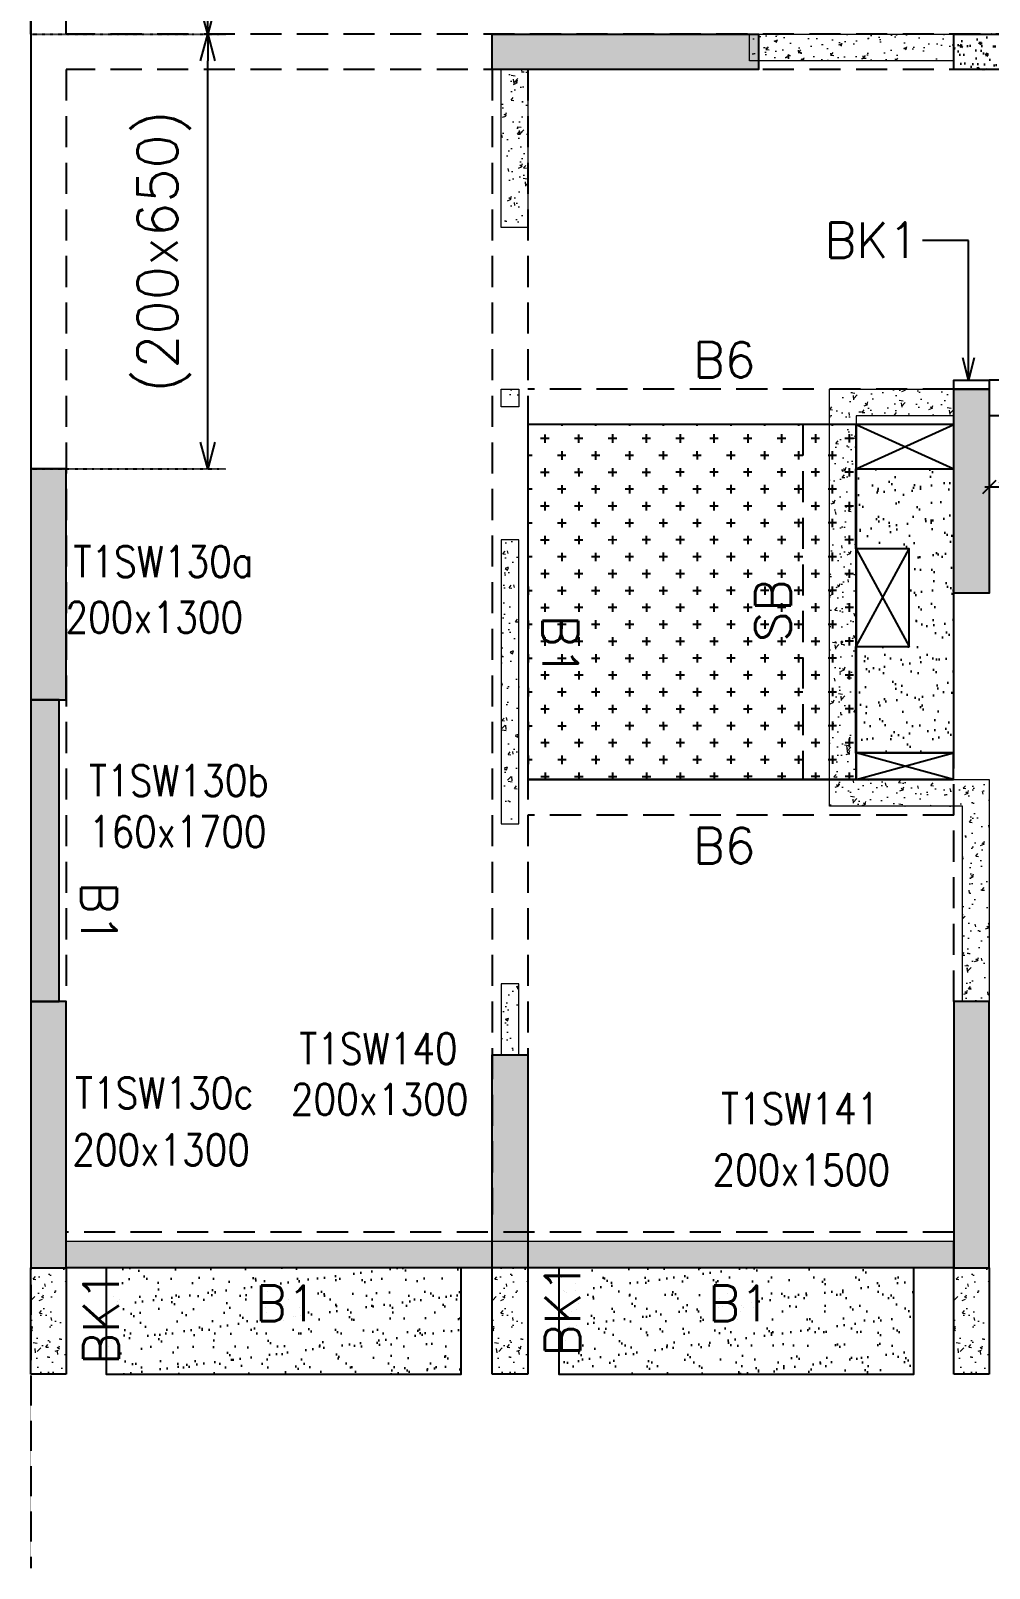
# Model space of a CAD drawing. Header units: millimetres. Extents: x 1078357 to 2594950, y -4969473 to -4636555.
# Drawn here: x 1514224 to 1519625, y -4671650 to -4662989 of the extents above; entities that cross this region are included whole.
import ezdxf

# ---------------------------------------------------------------- set-up
doc = ezdxf.new("R2010")
doc.units = ezdxf.units.MM
doc.header["$PDMODE"] = 35
for name, pattern in [('CONTINOUS', [0]), ('DOT', [0.25, 0, -0.25]), ('HIDDEN', [0.375, 0.25, -0.125]), ('New Retail block$0$CONTINOUS', [0])]:
    doc.linetypes.add(name, pattern=pattern)
doc.layers.get('0').update_dxf_attribs({"lineweight": 0})
doc.layers.get('Defpoints').update_dxf_attribs({"lineweight": 0})
for name, color, linetype, lineweight in [('A-_ANOTDIMA_D-', 6, 'Continuous', 13), ('COL. NO.', 30, 'Continuous', 25), ('COL. SIZE', 7, 'Continuous', 25), ('DIM', 9, 'Continuous', 25), ('HATCH', 8, 'Continuous', 30), ('RCC UPSTAND', 43, 'Continuous', 30), ('S-NON STR RCC WALL', 8, 'Continuous', 0)]:
    doc.layers.add(name, color=color, linetype=linetype, lineweight=lineweight)
for name, color, linetype in [('B-200x325', 201, 'HIDDEN'), ('B-200x450', 52, 'HIDDEN'), ('B-200x650', 241, 'HIDDEN'), ('B-300xSLAB THK.', 151, 'Continuous'), ('BK1-200x650', 241, 'HIDDEN'), ('DROP SLAB', 8, 'Continuous'), ('EXPANSION JOINT', 10, 'HIDDEN'), ('NON STR. RCC WALL', 6, 'Continuous'), ('S-COLUMN_SHEAR WALL', 1, 'Continuous'), ('S-DIM', 2, 'Continuous'), ('S-PROJECTION', 54, 'New Retail block$0$CONTINOUS'), ('SLAB FOLD', 8, 'Continuous')]:
    doc.layers.add(name, color=color, linetype=linetype)
doc.styles.add('Roman', font='romans')
doc.styles.add('ROMANS', font='romans.shx', dxfattribs={"width": 0.85})
doc.dimstyles.new('HARESH', dxfattribs={"dimtxt": 150, "dimasz": 75, "dimexe": 0, "dimexo": 0, "dimgap": 25, "dimtad": 1, "dimdec": 0, "dimdsep": 46, "dimtxsty": 'Roman', "dimblk": 'OBLIQUE', "dimcen": 225, "dimdle": 25, "dimclrd": 2, "dimclre": 2, "dimclrt": 7, "dimadec": 8, "dimazin": 1, "dimtfac": 1, "dimtdec": 0, "dimtmove": 0, "dimatfit": 0, "dimfxl": 1, "dimlwd": -1, "dimlwe": -1, "dimarcsym": 0})

# ---------------------------------------------------------------- blocks, each defined once
blk = doc.blocks.new('_Open30')
at = {"color": 0, "linetype": 'ByBlock', "lineweight": -2}
for p, q in [((-1, 0.268), (0, 0)), ((0, 0), (-1, -0.268)), ((0, 0), (-1, 0))]:
    blk.add_line(p, q, dxfattribs=at)
blk = doc.blocks.new('*D1107')
at = {"layer": 'Defpoints', "color": 0, "linetype": 'CONTINOUS', "ltscale": 0.5, "transparency": 16777216}
for p in [(1514224.6, -4663007.9, 0), (1515221.7, -4663007.9), (1514224.6, -4665457.8, 0)]:
    blk.add_point(p, dxfattribs=at)
at = {"layer": 'S-DIM', "color": 2, "linetype": 'DOT', "ltscale": 0.5, "transparency": 16777216}
for p, q in [((1514224.6, -4663007.9), (1515321.7, -4663007.9)), ((1514224.6, -4665457.8), (1515321.7, -4665457.8))]:
    blk.add_line(p, q, dxfattribs=at)
at = {"layer": 'S-DIM', "color": 2, "linetype": 'CONTINOUS', "ltscale": 0.5, "transparency": 16777216}
blk.add_line((1515221.7, -4665307.8), (1515221.7, -4663157.9), dxfattribs=at)
at = {"layer": 'S-DIM', "color": 2, "linetype": 'CONTINOUS', "ltscale": 0.5, "transparency": 16777216, "xscale": 150, "yscale": 150, "zscale": 150}
for p, rotation in [((1515221.7, -4663007.9), 90), ((1515221.7, -4665457.8), 270)]:
    blk.add_blockref('_Open30', p, dxfattribs=dict(at, rotation=rotation))
at = {"layer": 'S-DIM', "color": 7, "linetype": 'CONTINOUS', "ltscale": 0.5, "transparency": 16777216, "insert": (1514975.3, -4664232.9), "char_height": 225, "attachment_point": 5, "rotation": 90, "style": 'Roman'}
blk.add_mtext('(200x650)', dxfattribs=at)
blk = doc.blocks.new('*D1108')
at = {"layer": 'Defpoints', "color": 0, "linetype": 'CONTINOUS', "ltscale": 0.5, "transparency": 16777216}
for p in [(1514224.6, -4661007.9, 0), (1514224.6, -4663007.9, 0), (1515221.7, -4663007.9)]:
    blk.add_point(p, dxfattribs=at)
at = {"layer": 'S-DIM', "color": 2, "linetype": 'DOT', "ltscale": 0.5, "transparency": 16777216}
for p, q in [((1514224.6, -4661007.9), (1515321.7, -4661007.9)), ((1514224.6, -4663007.9), (1515321.7, -4663007.9))]:
    blk.add_line(p, q, dxfattribs=at)
at = {"layer": 'S-DIM', "color": 2, "linetype": 'CONTINOUS', "ltscale": 0.5, "transparency": 16777216}
blk.add_line((1515221.7, -4661157.9), (1515221.7, -4662857.9), dxfattribs=at)
at = {"layer": 'S-DIM', "color": 2, "linetype": 'CONTINOUS', "ltscale": 0.5, "transparency": 16777216, "xscale": 150, "yscale": 150, "zscale": 150}
for p, rotation in [((1515221.7, -4661007.9), 90), ((1515221.7, -4663007.9), 270)]:
    blk.add_blockref('_Open30', p, dxfattribs=dict(at, rotation=rotation))
at = {"layer": 'S-DIM', "color": 7, "linetype": 'CONTINOUS', "ltscale": 0.5, "transparency": 16777216, "insert": (1514975.3, -4662007.9), "char_height": 225, "attachment_point": 5, "rotation": 90, "style": 'Roman'}
blk.add_mtext('(200x450)', dxfattribs=at)
blk = doc.blocks.new('_Oblique')
at = {"color": 0, "linetype": 'ByBlock', "lineweight": -2}
blk.add_line((-0.5, -0.5), (0.5, 0.5), dxfattribs=at)
blk = doc.blocks.new('*D1353')
at = {"layer": 'Defpoints', "color": 0, "ltscale": 700, "transparency": 16777216}
for p in [(1519624.4, -4665158.4, 0), (1520299.1, -4665158.4, 0), (1519624.4, -4665560.5)]:
    blk.add_point(p, dxfattribs=at)
at = {"layer": 'DIM', "color": 2, "ltscale": 700, "transparency": 16777216}
for p, q in [((1519624.4, -4665158.4), (1519624.4, -4665560.5)), ((1520299.1, -4665158.4), (1520299.1, -4665560.5)), ((1520324.1, -4665560.5), (1519599.4, -4665560.5))]:
    blk.add_line(p, q, dxfattribs=at)
at = {"layer": 'DIM', "color": 2, "ltscale": 700, "transparency": 16777216, "xscale": 75, "yscale": 75, "zscale": 75, "rotation": 180}
blk.add_blockref('_Oblique', (1519624.4, -4665560.5), dxfattribs=at)
at = {"layer": 'DIM', "color": 2, "ltscale": 700, "transparency": 16777216, "xscale": 75, "yscale": 75, "zscale": 75}
blk.add_blockref('_Oblique', (1520299.1, -4665560.5), dxfattribs=at)
at = {"layer": 'DIM', "color": 7, "ltscale": 700, "transparency": 16777216, "insert": (1519961.7, -4665485.5), "char_height": 150, "attachment_point": 5, "style": 'Roman'}
blk.add_mtext('{\\H0.666667x;200x650}', dxfattribs=at)
blk = doc.blocks.new('G$CD63B60BD')
at = {"layer": 'COL. NO.', "linetype": 'Continuous', "style": 'ROMANS', "width": 0.85}
for s, p in [('T1SW130a', (44965.2, 3891.1, -320.4)), ('T1SW130b', (45053.1, 2657.3, -320.4)), ('T1SW140', (46237.7, 1147.3, -320.4)), ('T1SW130c', (44974.3, 897.6, -323.1)), ('T1SW141', (48613.2, 809.1, -320.4))]:
    blk.add_text(s, height=175, dxfattribs=at).set_placement(p)
at = {"layer": 'COL. SIZE', "linetype": 'Continuous', "style": 'ROMANS', "width": 0.85}
for s, p in [('200x1300', (44920.6, 3577, -320.4)), ('160x1700', (45052.5, 2369.2, -320.4)), ('200x1300', (46190.3, 861.3, -320.4)), ('200x1300', (44958.9, 576.9, -323.1)), ('200x1500', (48565.8, 464.2, -320.4))]:
    blk.add_text(s, height=175, dxfattribs=at).set_placement(p)

msp = doc.modelspace()

# ---------------------------------------------------------------- hatches: boundary and pattern name
at = {"layer": 'DROP SLAB'}
h = msp.add_hatch(dxfattribs=at)
h.set_pattern_fill('CROSS', color=8, scale=15, angle=0.03079)
h.set_pattern_definition([(180.03079016, (-6183816.22, 28119725.3), (-95.19879988, -95.3011726), [47.625, -142.875]), (270.03079016, (-6183840.05, 28119749.1), (95.3011726, -95.19879988), [47.625, -142.875])])
h.paths.add_polyline_path([(1518874.4, -4665207.8), (1517024.3, -4665207.8), (1517024.3, -4667207.6), (1518874.4, -4667207.6)])
at = {"layer": 'HATCH'}
h = msp.add_hatch(dxfattribs=at)
h.set_pattern_fill('AR-SAND', color=8, scale=3, angle=359.97015)
h.set_pattern_definition([(37.47015413, (-4699394.48, 23609517.68), (-4.72361136, 146.8264517), [0, -115.824, 0, -129.54, 0, -123.825]), (7.4701541, (-4699394.48, 23609517.68), (134.9689868, 214.9772528), [0, -62.484, 0, -104.394, 0, -40.005]), (327.47015413, (-4699488.2, 23609517.73), (237.29790347, 0.3075449), [0, -38.1, 0, -137.16, 0, -179.07]), (317.4701541, (-4699488.2, 23609517.73), (229.1017424, 66.759465), [0, -19.05, 0, -89.916, 0, -102.87])])
h.paths.add_polyline_path([(1519423.6, -4667057.9), (1518873.6, -4667057.9), (1518873.6, -4666457.9), (1519173.6, -4666457.9), (1519173.6, -4665907.9), (1518873.6, -4665908), (1518873.6, -4665457.9), (1519423.6, -4665457.9)])
h = msp.add_hatch(dxfattribs=at)
h.set_pattern_fill('AR-SAND', color=8, scale=3, angle=179.97015)
h.set_pattern_definition([(37.47015413, (-3590333.38, 18701550.75), (-4.72361136, 146.8264517), [0, -115.824, 0, -129.54, 0, -123.825]), (7.4701541, (-3590333.38, 18701550.75), (134.9689868, 214.9772528), [0, -62.484, 0, -104.394, 0, -40.005]), (327.4701541, (-3590427.11, 18701550.8), (237.2979035, 0.3075449), [0, -38.1, 0, -137.16, 0, -179.07]), (317.4701541, (-3590427.1, 18701550.8), (229.1017424, 66.759465), [0, -19.05, 0, -89.916, 0, -102.87])])
h.paths.add_polyline_path([(1516649.6, -4669957.9), (1514649.6, -4669957.9), (1514649.6, -4670557.9), (1516649.6, -4670557.9)])
h = msp.add_hatch(dxfattribs=at)
h.set_pattern_fill('AR-SAND', color=8, scale=3, angle=179.97015)
h.set_pattern_definition([(37.47015413, (-3592883.38, 18701550.75), (-4.72361136, 146.8264517), [0, -115.824, 0, -129.54, 0, -123.825]), (7.4701541, (-3592883.38, 18701550.75), (134.9689868, 214.9772528), [0, -62.484, 0, -104.394, 0, -40.005]), (327.4701541, (-3592977.11, 18701550.8), (237.2979035, 0.3075449), [0, -38.1, 0, -137.16, 0, -179.07]), (317.4701541, (-3592977.1, 18701550.8), (229.1017424, 66.759465), [0, -19.05, 0, -89.916, 0, -102.87])])
h.paths.add_polyline_path([(1519199.6, -4669957.9), (1517199.6, -4669957.9), (1517199.6, -4670557.9), (1519199.6, -4670557.9)])
at = {"layer": 'RCC UPSTAND'}
h = msp.add_hatch(dxfattribs=at)
h.set_pattern_fill('AR-CONC', color=8, scale=20, angle=90)
h.set_pattern_definition([(140, (-1675900.62, -7198227.44), (12.550427, 143.4520365), [15, -165]), (85, (-1675900.62, -7198227.44), (-150.438427, -27.7502667), [12, -132]), (190.4514445, (-1675899.58, -7198215.48), (-137.887998, 115.7017693), [12.7480384, -140.2284224]), (136.1842, (-1675940.62, -7198227.44), (33.103856, 213.448266), [22.5, -247.5]), (186.6356355, (-1675937.87, -7198209.65), (-194.82372, 186.932389), [19.122068, -210.342752]), (81.184164, (-1675940.62, -7198227.44), (-194.82372, 186.932389), [18, -198]), (111, (-1675930.62, -7198207.44), (80.523778, 119.3814104), [15, -165]), (56, (-1675930.62, -7198207.44), (-145.030009, 48.6630664), [12, -132]), (161.4514447, (-1675923.91, -7198197.49), (-64.5062306, 168.0444753), [12.748038, -140.2284224]), (127.5, (-1675900.624, -7198227.437), (-66.57877077, 2.43197106), [0, -130.4, 0, -134, 0, -132.5]), (97.5, (-1675900.624, -7198227.44), (-78.8823424, 52.6139075), [0, -76.4, 0, -127.4, 0, -50.5]), (57.5, (-1675900.624, -7198272.037), (4.51097435, 106.7644872), [0, -50, 0, -156, 0, -207]), (47.5, (-1675900.62, -7198292.04), (-20.0209965, 116.6372339), [0, -65, 0, -103.6, 0, -147])])
h.paths.add_polyline_path([(1519424.4, -4663007.9), (1520099.4, -4663007.9), (1520099.4, -4663207.9), (1519424.4, -4663207.9)])
at = {"layer": 'S-COLUMN_SHEAR WALL', "lineweight": 25}
h = msp.add_hatch(color=1, dxfattribs=at)
h.dxf.hatch_style = 1
h.paths.add_polyline_path([(1516824.4, -4663007.9), (1518324.4, -4663007.9), (1518324.4, -4663207.9), (1516824.4, -4663207.9)])
h = msp.add_hatch(color=1, dxfattribs=at)
h.dxf.hatch_style = 1
h.paths.add_polyline_path([(1519424.4, -4665007.9), (1519624.4, -4665007.9), (1519624.4, -4666157.9), (1519424.4, -4666157.9)])
h = msp.add_hatch(color=1, dxfattribs=at)
h.dxf.hatch_style = 1
h.paths.add_polyline_path([(1514424.4, -4665457.9), (1514224.4, -4665457.9), (1514224.4, -4666757.9), (1514424.4, -4666757.9)])
at = {"layer": 'S-COLUMN_SHEAR WALL', "lineweight": 25, "extrusion": (-1.00316e-06, -2.11765e-11, 1)}
h = msp.add_hatch(color=1, dxfattribs=at)
h.dxf.hatch_style = 1
h.paths.add_polyline_path([(1514224.4, -4668457.9), (1514384.4, -4668457.9), (1514384.4, -4666757.9), (1514224.4, -4666757.9)])
at = {"layer": 'S-COLUMN_SHEAR WALL', "lineweight": 25}
h = msp.add_hatch(color=1, dxfattribs=at)
h.dxf.hatch_style = 1
h.paths.add_polyline_path([(1514224.4, -4669957.9), (1514424.4, -4669957.9), (1514424.4, -4668457.9), (1514224.4, -4668457.9)])
h = msp.add_hatch(color=1, dxfattribs=at)
h.dxf.hatch_style = 1
h.paths.add_polyline_path([(1519424.4, -4669957.9), (1519624.4, -4669957.9), (1519624.4, -4668457.9), (1519424.4, -4668457.9)])
h = msp.add_hatch(color=1, dxfattribs=at)
h.dxf.hatch_style = 1
h.paths.add_polyline_path([(1517024.4, -4668757.9), (1517024.4, -4669957.9), (1516824.4, -4669957.9), (1516824.4, -4668757.9)])
at = {"layer": 'S-NON STR RCC WALL', "ltscale": 700}
h = msp.add_hatch(dxfattribs=at)
h.set_pattern_fill('AR-CONC', color=256)
h.set_pattern_definition([(50, (394183.27, 61096.84), (182.184669, -15.9390855), [19.05, -209.55]), (355, (394183.27, 61096.84), (-35.2434214, 191.056845), [15.24, -167.640584]), (100.4514447, (394198.45, 61095.51), (146.941247, 175.117752), [16.190009, -178.0902446]), (46.1842, (394183.27, 61147.64), (271.079041, -42.042328), [28.575, -314.325]), (96.6355576, (394205.86, 61144.14), (237.404134, 247.426125), [24.285023, -267.135608]), (351.184151, (394183.27, 61147.64), (237.404134, 247.426125), [22.859967, -251.459732]), (21, (394208.67, 61134.94), (151.6143913, -102.265198), [19.05, -209.55]), (326, (394208.67, 61134.94), (61.802028, 184.187966), [15.24, -167.64]), (71.451445, (394221.3, 61126.42), (213.416419, 81.922769), [16.190009, -178.0899376]), (37.5, (394183.27, 61096.84), (3.08860325, 84.5550389), [0, -165.608, 0, -170.18, 0, -168.275]), (7.5, (394183.27, 61096.84), (66.8196625, 100.1805748), [0, -97.028, 0, -161.798, 0, -64.135]), (327.5, (394126.63, 61096.84), (135.5905952, -5.728744), [0, -63.5, 0, -198.12, 0, -262.89]), (317.5, (394101.23, 61096.84), (148.1291814, 25.426491), [0, -82.55, 0, -131.572, 0, -186.69])])
h.paths.add_polyline_path([(1518274.6, -4663007.9), (1519424.6, -4663007.9), (1519424.6, -4663157.9), (1518274.6, -4663157.9)])
at = {"layer": 'S-NON STR RCC WALL'}
h = msp.add_hatch(dxfattribs=at)
h.set_pattern_fill('AR-CONC', color=256, angle=180)
h.set_pattern_definition([(50, (-5934660.57, 28070353.47), (182.184669, -15.93908554), [19.05, -209.55]), (355, (-5934660.57, 28070353.47), (-35.2434214, 191.0568452), [15.24, -167.6405842]), (100.4514447, (-5934645.4, 28070352.14), (146.9412471, 175.1177519), [16.1900088, -178.0902446]), (46.1842, (-5934660.57, 28070404.27), (271.0790409, -42.042328), [28.575, -314.325]), (96.6355576, (-5934637.98, 28070400.77), (237.404134, 247.4261246), [24.2850231, -267.1356082]), (351.1841512, (-5934660.57, 28070404.27), (237.404134, 247.4261246), [22.859967, -251.459732]), (21, (-5934635.17, 28070391.57), (151.6143913, -102.2651982), [19.05, -209.55]), (326, (-5934635.17, 28070391.57), (61.8020283, 184.1879661), [15.24, -167.64]), (71.451445, (-5934622.54, 28070383.05), (213.4164193, 81.9227689), [16.1900088, -178.0899376]), (37.5, (-5934660.573, 28070353.47), (3.08860325, 84.55503887), [0, -165.608, 0, -170.18, 0, -168.275]), (7.5, (-5934660.57, 28070353.47), (66.8196625, 100.18057482), [0, -97.028, 0, -161.798, 0, -64.135]), (327.5, (-5934717.215, 28070353.47), (135.59059517, -5.72874399), [0, -63.5, 0, -198.12, 0, -262.89]), (317.5, (-5934742.62, 28070353.47), (148.1291814, 25.42649103), [0, -82.55, 0, -131.572, 0, -186.69])])
h.paths.add_polyline_path([(1516874.6, -4663207.9), (1517024.6, -4663207.9), (1517024.6, -4664097.8), (1516874.6, -4664097.8)])
h = msp.add_hatch(dxfattribs=at)
h.set_pattern_fill('AR-CONC', color=256, angle=180)
h.set_pattern_definition([(50, (2614149.1, -9300039.54), (182.184669, -15.9390855), [19.05, -209.55]), (355, (2614149.1, -9300039.54), (-35.2434214, 191.056845), [15.24, -167.640584]), (100.4514447, (2614164.29, -9300040.87), (146.941247, 175.117752), [16.190009, -178.0902446]), (46.1842, (2614149.1, -9299988.74), (271.079041, -42.042328), [28.575, -314.325]), (96.6355576, (2614171.7, -9299992.24), (237.404134, 247.426125), [24.285023, -267.135608]), (351.184151, (2614149.1, -9299988.74), (237.404134, 247.426125), [22.859967, -251.459732]), (21, (2614174.5, -9300001.44), (151.6143913, -102.265198), [19.05, -209.55]), (326, (2614174.5, -9300001.44), (61.802028, 184.187966), [15.24, -167.64]), (71.451445, (2614187.14, -9300009.96), (213.416419, 81.922769), [16.190009, -178.0899376]), (37.5, (2614149.103, -9300039.54), (3.08860325, 84.5550389), [0, -165.608, 0, -170.18, 0, -168.275]), (7.5, (2614149.1, -9300039.54), (66.8196625, 100.1805748), [0, -97.028, 0, -161.798, 0, -64.135]), (327.5, (2614092.46, -9300039.54), (135.5905952, -5.728744), [0, -63.5, 0, -198.12, 0, -262.89]), (317.5, (2614067.06, -9300039.54), (148.1291814, 25.426491), [0, -82.55, 0, -131.572, 0, -186.69])])
h.paths.add_polyline_path([(1516874.6, -4665007.7), (1516974.6, -4665007.7), (1516974.6, -4665107.7), (1516874.6, -4665107.7)])
h = msp.add_hatch(dxfattribs=at)
h.set_pattern_fill('AR-CONC', color=256)
h.set_pattern_definition([(50, (-4869896.11, 23389624.3), (182.184669, -15.9390855), [19.05, -209.55]), (355, (-4869896.11, 23389624.3), (-35.2434214, 191.0568452), [15.24, -167.6405842]), (100.4514447, (-4869880.93, 23389622.96), (146.9412471, 175.1177519), [16.1900088, -178.0902446]), (46.1842, (-4869896.11, 23389675.1), (271.0790409, -42.042328), [28.575, -314.325]), (96.6355576, (-4869873.52, 23389671.6), (237.404134, 247.4261246), [24.2850231, -267.1356082]), (351.1841512, (-4869896.1, 23389675.1), (237.404134, 247.4261246), [22.859967, -251.459732]), (21, (-4869870.71, 23389662.4), (151.6143913, -102.2651982), [19.05, -209.55]), (326, (-4869870.71, 23389662.4), (61.8020283, 184.1879661), [15.24, -167.64]), (71.451445, (-4869858.08, 23389653.87), (213.4164193, 81.9227689), [16.1900088, -178.0899376]), (37.5, (-4869896.11, 23389624.29), (3.08860325, 84.55503887), [0, -165.608, 0, -170.18, 0, -168.275]), (7.5, (-4869896.11, 23389624.29), (66.8196625, 100.18057482), [0, -97.028, 0, -161.798, 0, -64.135]), (327.5, (-4869952.754, 23389624.29), (135.59059517, -5.728744), [0, -63.5, 0, -198.12, 0, -262.89]), (317.5, (-4869978.15, 23389624.29), (148.1291814, 25.42649103), [0, -82.55, 0, -131.572, 0, -186.69])])
h.paths.add_polyline_path([(1518724.6, -4667357.9), (1518724.6, -4665007.9), (1519424.6, -4665007.9), (1519424.6, -4665157.9), (1518874.6, -4665157.9), (1518874.6, -4667207.9), (1519624.6, -4667207.9), (1519624.6, -4668457.8), (1519474.6, -4668457.8), (1519474.6, -4667357.9)])
h = msp.add_hatch(dxfattribs=at)
h.set_pattern_fill('AR-CONC', color=256, angle=180)
h.set_pattern_definition([(50, (2614162.32, -9298674.87), (182.184669, -15.9390855), [19.05, -209.55]), (355, (2614162.32, -9298674.87), (-35.2434214, 191.056845), [15.24, -167.640584]), (100.4514447, (2614177.5, -9298676.2), (146.941247, 175.117752), [16.190009, -178.0902446]), (46.1842, (2614162.32, -9298624.07), (271.079041, -42.042328), [28.575, -314.325]), (96.6355576, (2614184.9, -9298627.58), (237.404134, 247.426125), [24.285023, -267.135608]), (351.184151, (2614162.32, -9298624.07), (237.404134, 247.426125), [22.859967, -251.459732]), (21, (2614187.72, -9298636.77), (151.6143913, -102.265198), [19.05, -209.55]), (326, (2614187.72, -9298636.77), (61.802028, 184.187966), [15.24, -167.64]), (71.451445, (2614200.35, -9298645.3), (213.416419, 81.922769), [16.190009, -178.0899376]), (37.5, (2614162.32, -9298674.875), (3.08860325, 84.5550389), [0, -165.608, 0, -170.18, 0, -168.275]), (7.5, (2614162.32, -9298674.875), (66.8196625, 100.1805748), [0, -97.028, 0, -161.798, 0, -64.135]), (327.5, (2614105.676, -9298674.875), (135.5905952, -5.728744), [0, -63.5, 0, -198.12, 0, -262.89]), (317.5, (2614080.28, -9298674.87), (148.1291814, 25.426491), [0, -82.55, 0, -131.572, 0, -186.69])])
h.paths.add_polyline_path([(1516874.6, -4667457.7), (1516974.6, -4667457.7), (1516974.6, -4665857.7), (1516874.6, -4665857.7)])
h = msp.add_hatch(dxfattribs=at)
h.set_pattern_fill('AR-CONC', color=256, angle=180)
h.set_pattern_definition([(50, (1516937.6, -4614655.69), (182.18467, -15.9391), [19.05, -209.55]), (355, (1516937.6, -4614655.69), (-35.2434, 191.05685), [15.24, -167.6406]), (100.45144, (1516952.78, -4614657.02), (146.94125, 175.11775), [16.19, -178.09024]), (46.1842, (1516937.6, -4614604.89), (271.079, -42.0423), [28.575, -314.325]), (96.63556, (1516960.2, -4614608.4), (237.4041, 247.4261), [24.285, -267.1356]), (351.18415, (1516937.6, -4614604.9), (237.4041, 247.4261), [22.86, -251.4597]), (21, (1516963, -4614617.59), (151.6144, -102.2652), [19.05, -209.55]), (326, (1516963, -4614617.59), (61.802, 184.18797), [15.24, -167.64]), (71.45144, (1516975.64, -4614626.11), (213.4164, 81.92277), [16.19, -178.08994]), (37.5, (1516937.6, -4614655.69), (3.0886, 84.55504), [0, -165.608, 0, -170.18, 0, -168.275]), (7.5, (1516937.6, -4614655.69), (66.81966, 100.18057), [0, -97.028, 0, -161.798, 0, -64.135]), (327.5, (1516880.96, -4614655.69), (135.590595, -5.72874), [0, -63.5, 0, -198.12, 0, -262.89]), (317.5, (1516855.56, -4614655.69), (148.12918, 25.4265), [0, -82.55, 0, -131.572, 0, -186.69])])
h.paths.add_polyline_path([(1516874.6, -4668758.1), (1516974.6, -4668758.1), (1516974.6, -4668357.7), (1516874.6, -4668357.7)])
h = msp.add_hatch(dxfattribs=at)
h.set_pattern_fill('AR-CONC', color=256)
h.set_pattern_definition([(50, (-5967120.83, 28073643.48), (182.184669, -15.93908554), [19.05, -209.55]), (355, (-5967120.83, 28073643.48), (-35.2434214, 191.0568452), [15.24, -167.6405842]), (100.4514447, (-5967105.65, 28073642.15), (146.9412471, 175.1177519), [16.1900088, -178.0902446]), (46.1842, (-5967120.83, 28073694.28), (271.0790409, -42.042328), [28.575, -314.325]), (96.6355576, (-5967098.24, 28073690.78), (237.404134, 247.4261246), [24.2850231, -267.1356082]), (351.1841512, (-5967120.83, 28073694.28), (237.404134, 247.4261246), [22.859967, -251.459732]), (21, (-5967095.43, 28073681.58), (151.6143913, -102.2651982), [19.05, -209.55]), (326, (-5967095.43, 28073681.58), (61.8020283, 184.1879661), [15.24, -167.64]), (71.451445, (-5967082.8, 28073673.06), (213.4164193, 81.9227689), [16.1900088, -178.0899376]), (37.5, (-5967120.83, 28073643.48), (3.08860325, 84.55503887), [0, -165.608, 0, -170.18, 0, -168.275]), (7.5, (-5967120.83, 28073643.48), (66.8196625, 100.18057482), [0, -97.028, 0, -161.798, 0, -64.135]), (327.5, (-5967177.47, 28073643.48), (135.59059517, -5.72874399), [0, -63.5, 0, -198.12, 0, -262.89]), (317.5, (-5967202.87, 28073643.48), (148.1291814, 25.42649103), [0, -82.55, 0, -131.572, 0, -186.69])])
h.paths.add_polyline_path([(1519421.7, -4669957.9), (1514424.6, -4669957.9), (1514424.6, -4669807.9), (1519421.7, -4669807.9)])
h = msp.add_hatch(dxfattribs=at)
h.set_pattern_fill('AR-CONC', color=256, angle=180)
h.set_pattern_definition([(50, (-8115947.89, 37569149.47), (182.184669, -15.93908554), [19.05, -209.55]), (355, (-8115947.89, 37569149.47), (-35.2434214, 191.0568452), [15.24, -167.6405842]), (100.4514447, (-8115932.7, 37569148.14), (146.9412471, 175.1177519), [16.1900088, -178.0902446]), (46.1842, (-8115947.9, 37569200.27), (271.0790409, -42.0423279), [28.575, -314.325]), (96.6355576, (-8115925.3, 37569196.77), (237.404134, 247.4261246), [24.2850231, -267.1356082]), (351.1841512, (-8115947.9, 37569200.27), (237.404134, 247.4261246), [22.859967, -251.459732]), (21, (-8115922.49, 37569187.57), (151.61439127, -102.2651982), [19.05, -209.55]), (326, (-8115922.49, 37569187.57), (61.80202835, 184.1879661), [15.24, -167.64]), (71.451445, (-8115909.86, 37569179.05), (213.4164193, 81.9227689), [16.1900088, -178.0899376]), (37.5, (-8115947.89, 37569149.47), (3.08860325, 84.55503887), [0, -165.608, 0, -170.18, 0, -168.275]), (7.5, (-8115947.89, 37569149.47), (66.81966251, 100.18057482), [0, -97.028, 0, -161.798, 0, -64.135]), (327.5, (-8116004.53, 37569149.47), (135.59059517, -5.72874399), [0, -63.5, 0, -198.12, 0, -262.89]), (317.5, (-8116029.93, 37569149.47), (148.1291814, 25.42649103), [0, -82.55, 0, -131.572, 0, -186.69])])
h.paths.add_polyline_path([(1514424.3, -4669957.8), (1514224.4, -4669957.8), (1514224.4, -4670557.8), (1514424.3, -4670557.8), (1514424.4, -4670557.8), (1514424.4, -4669957.9)], is_closed=False)
h = msp.add_hatch(dxfattribs=at)
h.set_pattern_fill('AR-CONC', color=256, angle=180)
h.set_pattern_definition([(50, (-8113347.85, 37569149.42), (182.184669, -15.93908554), [19.05, -209.55]), (355, (-8113347.85, 37569149.42), (-35.2434214, 191.0568452), [15.24, -167.6405842]), (100.4514447, (-8113332.67, 37569148.1), (146.9412471, 175.1177519), [16.1900088, -178.0902446]), (46.1842, (-8113347.85, 37569200.22), (271.0790409, -42.0423279), [28.575, -314.325]), (96.6355576, (-8113325.26, 37569196.72), (237.404134, 247.4261246), [24.2850231, -267.1356082]), (351.1841512, (-8113347.85, 37569200.22), (237.404134, 247.4261246), [22.859967, -251.459732]), (21, (-8113322.45, 37569187.52), (151.61439127, -102.2651982), [19.05, -209.55]), (326, (-8113322.45, 37569187.52), (61.80202835, 184.1879661), [15.24, -167.64]), (71.451445, (-8113309.82, 37569179), (213.4164193, 81.9227689), [16.1900088, -178.0899376]), (37.5, (-8113347.85, 37569149.425), (3.08860325, 84.55503887), [0, -165.608, 0, -170.18, 0, -168.275]), (7.5, (-8113347.85, 37569149.425), (66.81966251, 100.18057482), [0, -97.028, 0, -161.798, 0, -64.135]), (327.5, (-8113404.495, 37569149.425), (135.59059517, -5.72874399), [0, -63.5, 0, -198.12, 0, -262.89]), (317.5, (-8113429.9, 37569149.42), (148.1291814, 25.42649103), [0, -82.55, 0, -131.572, 0, -186.69])])
h.paths.add_polyline_path([(1517024.4, -4669957.9), (1516824.4, -4669957.9), (1516824.4, -4670557.9), (1517024.4, -4670557.9), (1517024.4, -4670557.9), (1517024.4, -4669958)], is_closed=False)
h = msp.add_hatch(dxfattribs=at)
h.set_pattern_fill('AR-CONC', color=256, angle=180)
h.set_pattern_definition([(50, (-8110747.87, 37569149.42), (182.184669, -15.93908554), [19.05, -209.55]), (355, (-8110747.87, 37569149.42), (-35.2434214, 191.0568452), [15.24, -167.6405842]), (100.4514447, (-8110732.7, 37569148.1), (146.9412471, 175.1177519), [16.1900088, -178.0902446]), (46.1842, (-8110747.87, 37569200.22), (271.0790409, -42.0423279), [28.575, -314.325]), (96.6355576, (-8110725.28, 37569196.72), (237.404134, 247.4261246), [24.2850231, -267.1356082]), (351.1841512, (-8110747.87, 37569200.22), (237.404134, 247.4261246), [22.859967, -251.459732]), (21, (-8110722.47, 37569187.52), (151.61439127, -102.2651982), [19.05, -209.55]), (326, (-8110722.47, 37569187.52), (61.80202835, 184.1879661), [15.24, -167.64]), (71.451445, (-8110709.84, 37569179), (213.4164193, 81.9227689), [16.1900088, -178.0899376]), (37.5, (-8110747.874, 37569149.425), (3.08860325, 84.55503887), [0, -165.608, 0, -170.18, 0, -168.275]), (7.5, (-8110747.87, 37569149.425), (66.81966251, 100.18057482), [0, -97.028, 0, -161.798, 0, -64.135]), (327.5, (-8110804.516, 37569149.425), (135.59059517, -5.72874399), [0, -63.5, 0, -198.12, 0, -262.89]), (317.5, (-8110829.92, 37569149.42), (148.1291814, 25.42649103), [0, -82.55, 0, -131.572, 0, -186.69])])
h.paths.add_polyline_path([(1519624.4, -4669957.9), (1519424.4, -4669957.9), (1519424.4, -4670557.9), (1519624.4, -4670557.9), (1519624.4, -4670557.9), (1519624.4, -4669958)], is_closed=False)

# ---------------------------------------------------------------- linework, layer by layer
at = {"layer": 'B-200x325', "ltscale": 700}
for p, q in [((1519424.5, -4665007.8, 0), (1517024.7, -4665007.8, 0)), ((1519424.7, -4667407.6, 0), (1517024.7, -4667407.6, 0))]:
    msp.add_line(p, q, dxfattribs=at)
at = {"layer": 'B-200x325', "linetype": 'Continuous', "ltscale": 700}
for p, q in [((1519424.5, -4665207.8, 0), (1517024.7, -4665207.8, 0)), ((1519424.7, -4667207.6, 0), (1517024.7, -4667207.6, 0))]:
    msp.add_line(p, q, dxfattribs=at)
at = {"layer": 'B-200x450', "linetype": 'Continuous', "ltscale": 500}
msp.add_line((1514224.6, -4663007.9, 0), (1514224.6, -4661007.9, 0), dxfattribs=at)
at = {"layer": 'B-200x450', "linetype": 'HIDDEN', "ltscale": 500}
msp.add_line((1514424.6, -4663007.9, 0), (1514424.6, -4661007.8, 0), dxfattribs=at)
at = {"layer": 'B-200x650', "linetype": 'CONTINOUS', "ltscale": 700}
for p, q in [((1514224.6, -4663007.9, 0), (1514224.6, -4668457.8, 0)), ((1514224.3, -4670557.8, 0), (1514224.3, -4669957.8, 0)), ((1514424.3, -4669957.8, 0), (1514424.3, -4670557.8, 0)), ((1519424.6, -4669957.8, 0), (1514424.6, -4669957.8, 0)), ((1516824.4, -4670557.9, 0), (1516824.4, -4669957.9, 0)), ((1517024.4, -4669957.9, 0), (1517024.4, -4670557.9, 0)), ((1519424.4, -4670557.9, 0), (1519424.4, -4669957.9, 0)), ((1519624.4, -4669957.9, 0), (1519624.4, -4670557.9, 0)), ((1514424.3, -4670557.8, 0), (1514224.3, -4670557.8, 0)), ((1517024.4, -4670557.9, 0), (1516824.4, -4670557.9, 0)), ((1519624.4, -4670557.9, 0), (1519424.4, -4670557.9, 0))]:
    msp.add_line(p, q, dxfattribs=at)
at = {"layer": 'B-200x650', "linetype": 'HIDDEN', "ltscale": 700}
for p, q in [((1520099.4, -4663007.9, 0), (1514424.6, -4663007.9, 0)), ((1520099.4, -4663207.9, 0), (1514424.6, -4663207.9, 0)), ((1514424.6, -4663207.9, 0), (1514424.6, -4668457.8, 0)), ((1516824.6, -4663207.9, 0), (1516824.6, -4669657.8, 0)), ((1517024.6, -4663207.9, 0), (1517024.6, -4669657.8, 0)), ((1520749.6, -4664957.8, 0), (1519624.6, -4664957.8, 0)), ((1519424.6, -4668457.8, 0), (1519424.6, -4666157.8, 0)), ((1519424.6, -4669757.8, 0), (1514424.6, -4669757.8, 0))]:
    msp.add_line(p, q, dxfattribs=at)
at = {"layer": 'B-200x650', "linetype": 'Continuous', "ltscale": 700}
msp.add_line((1522074.6, -4665157.8, 0), (1519624.6, -4665157.8, 0), dxfattribs=at)
at = {"layer": 'B-300xSLAB THK.', "linetype": 'HIDDEN', "ltscale": 700}
msp.add_line((1518574.4, -4665207.8, 0), (1518574.4, -4667207.6, 0), dxfattribs=at)
at = {"layer": 'B-300xSLAB THK.', "linetype": 'ByBlock', "ltscale": 700}
msp.add_line((1518874.4, -4665207.8, 0), (1518874.4, -4667207.6, 0), dxfattribs=at)
at = {"layer": 'BK1-200x650', "linetype": 'Continuous', "ltscale": 700, "elevation": 0}
msp.add_lwpolyline([(1519624.6, -4665007.9), (1519424.6, -4665007.9), (1519424.6, -4664957.7), (1519624.6, -4664957.7)], close=True, dxfattribs=at)
at = {"layer": 'DROP SLAB', "color": 3, "linetype": 'CONTINOUS', "ltscale": 500}
for p, q in [((1518874.4, -4665457.9), (1519424.2, -4665207.8, 0)), ((1518874.4, -4665207.8, 0), (1519424.4, -4665457.9)), ((1518874.2, -4666457.9, 0), (1519174.3, -4665907.9, 0)), ((1518874.2, -4665907.9, 0), (1519174.3, -4666457.9, 0)), ((1519423.9, -4667207.8, 0), (1518873.9, -4667057.8, 0)), ((1518874.8, -4667207.6, 0), (1519423.9, -4667057.8, 0))]:
    msp.add_line(p, q, dxfattribs=at)
at = {"layer": 'DROP SLAB', "color": 3, "linetype": 'CONTINOUS', "ltscale": 500, "elevation": 0}
for points in [[(1518874.4, -4665207.8), (1517024.3, -4665207.8), (1517024.3, -4667207.6), (1518874.4, -4667207.6)], [(1518874.4, -4665457.9), (1519424.2, -4665457.9), (1519424.2, -4665207.8), (1518874.4, -4665207.8)], [(1518874.3, -4666457.9), (1519174.3, -4666457.9), (1519174.3, -4665907.9), (1518874.3, -4665907.9)], [(1518873.9, -4667207.6), (1519423.9, -4667207.6), (1519423.9, -4667057.8), (1518873.9, -4667057.8)]]:
    msp.add_lwpolyline(points, close=True, dxfattribs=at)
at = {"layer": 'EXPANSION JOINT'}
msp.add_line((1514224.6, -4651317.9, 0), (1514224.6, -4671650.4, 0), dxfattribs=at)
msp.add_line((1514224.6, -4651317.9, 0), (1514224.6, -4671650.4, 0), dxfattribs=at)
at = {"layer": 'NON STR. RCC WALL', "elevation": 0}
msp.add_lwpolyline([(1519424.4, -4663007.9), (1520099.4, -4663007.9), (1520099.4, -4663207.9), (1519424.4, -4663207.9)], close=True, dxfattribs=at)
at = {"layer": 'S-COLUMN_SHEAR WALL', "color": 1, "lineweight": 25, "elevation": 0}
for points in [[(1516824.4, -4663007.9), (1518324.4, -4663007.9), (1518324.4, -4663207.9), (1516824.4, -4663207.9)], [(1519424.4, -4665007.9), (1519624.4, -4665007.9), (1519624.4, -4666157.9), (1519424.4, -4666157.9)], [(1514424.4, -4665457.9), (1514224.4, -4665457.9), (1514224.4, -4666757.9), (1514424.4, -4666757.9)], [(1514224.4, -4669957.9), (1514424.4, -4669957.9), (1514424.4, -4668457.9), (1514224.4, -4668457.9)], [(1519424.4, -4669957.9), (1519624.4, -4669957.9), (1519624.4, -4668457.9), (1519424.4, -4668457.9)], [(1516824.4, -4668758.1), (1517024.4, -4668758.1), (1517024.4, -4669957.9), (1516824.4, -4669957.9)]]:
    msp.add_lwpolyline(points, close=True, dxfattribs=at)
at = {"layer": 'S-COLUMN_SHEAR WALL', "color": 1, "lineweight": 25, "extrusion": (-1.00316e-06, -2.11765e-11, 1), "elevation": -1.5}
msp.add_lwpolyline([(1514224.4, -4668457.9), (1514384.4, -4668457.9), (1514384.4, -4666757.8), (1514224.4, -4666757.8)], close=True, dxfattribs=at)
at = {"layer": 'S-NON STR RCC WALL', "ltscale": 700, "elevation": 0}
for points in [[(1518274.6, -4663007.9), (1519424.6, -4663007.9), (1519424.6, -4663157.9), (1518274.6, -4663157.9)], [(1516874.6, -4663207.9), (1517024.6, -4663207.9), (1517024.6, -4664097.8), (1516874.6, -4664097.8)], [(1516874.6, -4665007.7), (1516974.6, -4665007.7), (1516974.6, -4665107.7), (1516874.6, -4665107.7)], [(1516874.6, -4667457.7), (1516974.6, -4667457.7), (1516974.6, -4665857.7), (1516874.6, -4665857.7)]]:
    msp.add_lwpolyline(points, close=True, dxfattribs=at)
at = {"layer": 'S-NON STR RCC WALL', "elevation": 0}
for points in [[(1518724.6, -4667357.9), (1518724.6, -4665007.9), (1519424.6, -4665007.9), (1519424.6, -4665157.9), (1518874.6, -4665157.9), (1518874.6, -4667207.9), (1519624.6, -4667207.9), (1519624.6, -4668457.8), (1519474.6, -4668457.8), (1519474.6, -4667357.9)], [(1516874.6, -4668758.1), (1516974.6, -4668758.1), (1516974.6, -4668357.7), (1516874.6, -4668357.7)], [(1519421.7, -4669957.9), (1514424.6, -4669957.9), (1514424.6, -4669807.9), (1519421.7, -4669807.9)]]:
    msp.add_lwpolyline(points, close=True, dxfattribs=at)
at = {"layer": 'S-PROJECTION', "elevation": 0}
for points in [[(1516649.6, -4669957.9), (1514649.6, -4669957.9), (1514649.6, -4670557.9), (1516649.6, -4670557.9)], [(1519199.6, -4669957.9), (1517199.6, -4669957.9), (1517199.6, -4670557.9), (1519199.6, -4670557.9)]]:
    msp.add_lwpolyline(points, close=True, dxfattribs=at)
at = {"layer": 'SLAB FOLD', "color": 8, "ltscale": 1000, "elevation": 0}
msp.add_lwpolyline([(1519423.6, -4667057.9), (1518873.6, -4667057.9), (1518873.6, -4666457.9), (1519173.6, -4666457.9), (1519173.6, -4665907.9), (1518873.6, -4665908), (1518873.6, -4665457.9), (1519423.6, -4665457.9), (1519423.6, -4667057.9)], dxfattribs=at)

# ---------------------------------------------------------------- block references
at = {"layer": 'A-_ANOTDIMA_D-', "color": 2, "ltscale": 700}
msp.add_blockref('G$CD63B60BD', (1469499.4, -4669957.9, 0), dxfattribs=at)

# ---------------------------------------------------------------- texts
at = {"layer": 'B-200x325', "linetype": 'Continuous', "ltscale": 700, "style": 'ROMANS'}
for p in [(1517955.2, -4664942.6, -2.7), (1517955.2, -4667679.7, -2.7)]:
    msp.add_text('B6', height=200, rotation=359.99945, dxfattribs=at).set_placement(p)
at = {"layer": 'B-200x650', "linetype": 'HIDDEN', "ltscale": 500, "style": 'ROMANS'}
for rotation, p in [(269.99906, (1517108.5, -4666279.1, -2.7)), (269.99906, (1514508.5, -4667783.5, -2.7)), (0.00094, (1515487.5, -4670258.1, -2.7)), (0.00094, (1518040.8, -4670258.2, -2.7))]:
    msp.add_text('B1', height=200, rotation=rotation, dxfattribs=at).set_placement(p)
at = {"layer": 'B-200x650', "linetype": 'CONTINOUS', "ltscale": 700, "style": 'ROMANS'}
for p in [(1517320, -4670457.5, 50), (1514720, -4670504.3, 50)]:
    msp.add_text('BK1', height=200, rotation=90, dxfattribs=at).set_placement(p)
at = {"layer": 'B-300xSLAB THK.', "linetype": 'Continuous', "ltscale": 700, "style": 'ROMANS'}
msp.add_text('SB', height=200, rotation=90.00094, dxfattribs=at).set_placement((1518506.2, -4666432.1, -2.7))
at = {"layer": 'BK1-200x650', "linetype": 'Continuous', "ltscale": 700, "style": 'ROMANS'}
msp.add_text('BK1', height=200, rotation=359.99906, dxfattribs=at).set_placement((1518695.7, -4664269.3, -2.7))

# ---------------------------------------------------------------- dimensions: what is measured, and where the dimension line sits
at = {"layer": 'DIM', "ltscale": 700}
dim = msp.add_linear_dim(base=(1519624.4, -4665560.5, 0), p1=(1520299.1, -4665158.4, 0), p2=(1519624.4, -4665158.4, 0), text='{\\H0.666667x;200x650}', dimstyle='HARESH', override={"dimtxsty": 'Roman', "dimtmove": 1}, dxfattribs=at)
dim.commit()
dim.dimension.update_dxf_attribs({"geometry": '*D1353', "text_midpoint": (1519961.7, -4665485.5, 0)})
at = {"layer": 'S-DIM', "linetype": 'CONTINOUS', "ltscale": 0.5}
for p1, angle, text, picture, middle in [((1514224.6, -4661007.9, 0), 90, '(200x450)', '*D1108', (1514975.3, -4662007.9, 0)), ((1514224.6, -4665457.8, 0), 270, '(200x650)', '*D1107', (1514975.3, -4664232.9, 0))]:
    dim = msp.add_linear_dim(base=(1515221.7, -4663007.9, 0), p1=p1, p2=(1514224.6, -4663007.9, 0), angle=angle, text=text, dimstyle='HARESH', override={"dimtxt": 225, "dimasz": 150, "dimexe": 100, "dimgap": 75, "dimtxsty": 'Roman', "dimblk1": 'Open30', "dimblk2": 'Open30', "dimsah": 1, "dimdle": 1, "dimfxl": 500, "dimarcsym": 1}, dxfattribs=at)
    dim.commit()
    dim.dimension.update_dxf_attribs({"geometry": picture, "text_midpoint": middle})

# ---------------------------------------------------------------- leaders
at = {"layer": 'BK1-200x650', "linetype": 'Continuous', "ltscale": 700}
msp.add_leader([(1519508.1, -4664957.7, 0), (1519508.1, -4664171.5, 0), (1519249.3, -4664171.5, 0)], dimstyle='HARESH', override={"dimasz": 125, "dimgap": 25, "dimtad": 0, "dimldrblk": 'Open30'}, dxfattribs=at)

doc.saveas('drawing.dxf')
